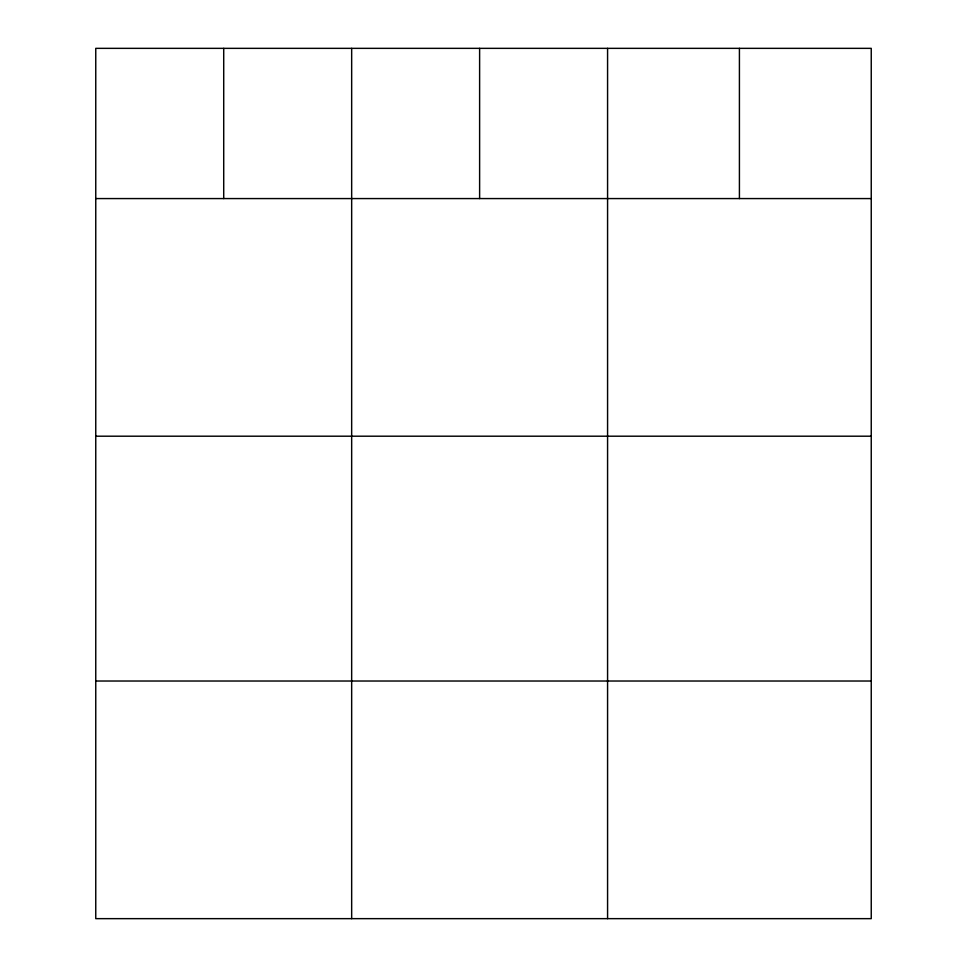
<?xml version="1.0" encoding="UTF-8"?>
<svg xmlns="http://www.w3.org/2000/svg" width="967" height="967" viewBox="0 0 967 967"><rect width="100%" height="100%" fill="white"/><g stroke="black" fill="none" stroke-linecap="round" stroke-linejoin="round"><path stroke-width="1.45" d="M871.243 198.573L871.243 918.65L95.757 918.65L95.757 48.35L871.243 48.35L871.243 198.573L95.757 198.573M95.757 436.202L871.243 436.202M95.757 681.022L871.243 681.022M739.417 48.35L739.417 198.573M607.578 48.35L607.578 918.65M479.62 48.35L479.62 198.573M351.662 48.35L351.662 918.65M223.715 48.35L223.715 198.573"/></g></svg>
